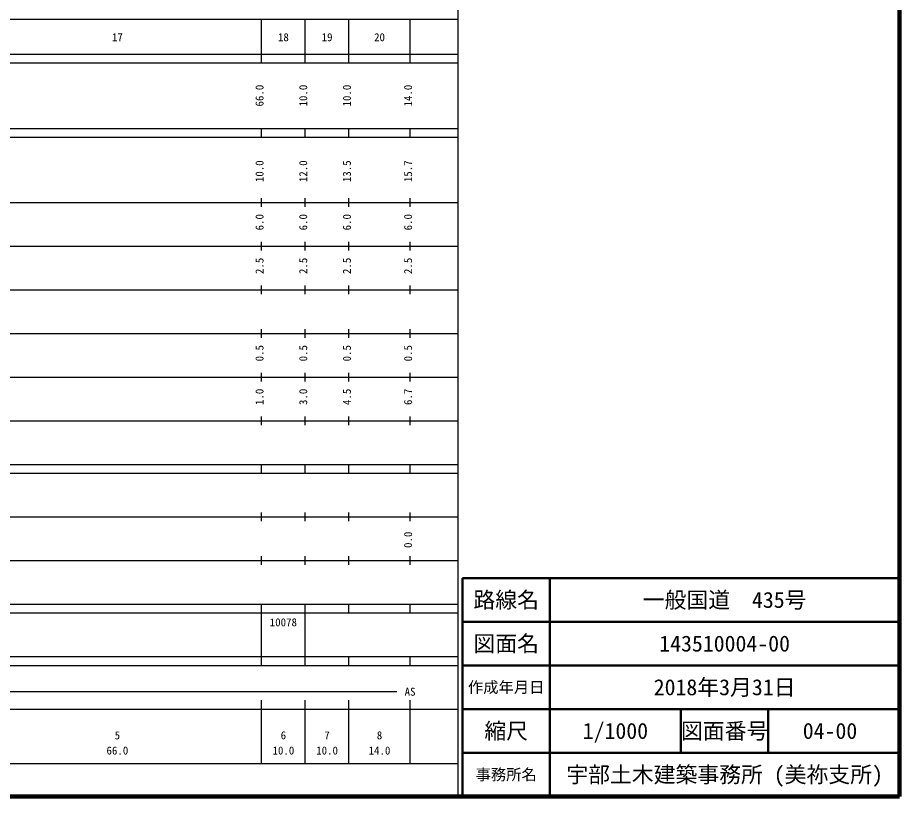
# Model space of a CAD drawing. Units: millimetres on the paper, enlarged 1000 times. Extents: x 40000 to 680000, y 20000 to 380000.
# Drawn here: x 478166 to 680000, y 20000 to 198357 of the extents above; entities that cross this region are included whole.
import ezdxf
from ezdxf.enums import TextEntityAlignment as Align

# ---------------------------------------------------------------- set-up
doc = ezdxf.new("R2010")
doc.units = ezdxf.units.MM
doc.header["$LTSCALE"] = 1000
for name, color, linetype, lineweight in [('S-TTL', 2, 'Continuous', 140), ('S-TTL-BAND', 7, 'Continuous', 25), ('S-TTL-FRAM', 2, 'Continuous', 50), ('S-TTL-LINE', 7, 'Continuous', 50)]:
    doc.layers.add(name, color=color, linetype=linetype, lineweight=lineweight)
doc.layers.add('S-TTL-TXT', color=7, linetype='Continuous')
doc.styles.add('ＭＳ ゴシック', font='')
doc.styles.get('ＭＳ ゴシック').set_extended_font_data('MS Gothic')

msp = doc.modelspace()

# ---------------------------------------------------------------- linework, layer by layer
at = {"layer": 'S-TTL'}
for p, q in [((680000, 20000), (680000, 380000)), ((40000, 20000), (680000, 20000))]:
    msp.add_line(p, q, dxfattribs=at)
at = {"layer": 'S-TTL-BAND'}
for p, q in [((579000, 20000), (579000, 370000)), ((68000, 198000), (579000, 198000)), ((534000, 188000), (534000, 198000)), ((544000, 188000), (544000, 198000)), ((554000, 188000), (554000, 198000)), ((568000, 188000), (568000, 198000)), ((40000, 190000), (579000, 190000)), ((40000, 188000), (579000, 188000)), ((40000, 173000), (579000, 173000)), ((534000, 171000), (534000, 173000)), ((544000, 171000), (544000, 173000)), ((554000, 171000), (554000, 173000)), ((568000, 171000), (568000, 173000)), ((40000, 171000), (579000, 171000)), ((40000, 156000), (579000, 156000)), ((534000, 155000), (534000, 157000)), ((544000, 155000), (544000, 157000)), ((554000, 155000), (554000, 157000)), ((568000, 155000), (568000, 157000)), ((46000, 146000), (579000, 146000)), ((534000, 145000), (534000, 147000)), ((544000, 145000), (544000, 147000)), ((554000, 145000), (554000, 147000)), ((568000, 145000), (568000, 147000)), ((52000, 136000), (579000, 136000)), ((534000, 135000), (534000, 137000)), ((544000, 135000), (544000, 137000)), ((554000, 135000), (554000, 137000)), ((568000, 135000), (568000, 137000)), ((46000, 126000), (579000, 126000)), ((534000, 125000), (534000, 127000)), ((544000, 125000), (544000, 127000)), ((554000, 125000), (554000, 127000)), ((568000, 125000), (568000, 127000)), ((52000, 116000), (579000, 116000)), ((534000, 115000), (534000, 117000)), ((544000, 115000), (544000, 117000)), ((554000, 115000), (554000, 117000)), ((568000, 115000), (568000, 117000)), ((534000, 105000), (534000, 107000)), ((544000, 105000), (544000, 107000)), ((554000, 105000), (554000, 107000)), ((568000, 105000), (568000, 107000)), ((46000, 106000), (579000, 106000)), ((40000, 96000), (579000, 96000)), ((534000, 94000), (534000, 96000)), ((544000, 94000), (544000, 96000)), ((554000, 94000), (554000, 96000)), ((568000, 94000), (568000, 96000)), ((40000, 94000), (579000, 94000)), ((534000, 83000), (534000, 85000)), ((544000, 83000), (544000, 85000)), ((554000, 83000), (554000, 85000)), ((568000, 83000), (568000, 85000)), ((49000, 84000), (579000, 84000)), ((534000, 73000), (534000, 75000)), ((544000, 73000), (544000, 75000)), ((554000, 73000), (554000, 75000)), ((568000, 73000), (568000, 75000)), ((40000, 74000), (579000, 74000)), ((40000, 64000), (579000, 64000)), ((534000, 62000), (534000, 64000)), ((544000, 62000), (544000, 64000)), ((554000, 62000), (554000, 64000)), ((568000, 62000), (568000, 64000)), ((40000, 62000), (579000, 62000)), ((534000, 52000), (534000, 62000)), ((544000, 52000), (544000, 62000)), ((40000, 52000), (579000, 52000)), ((534000, 50000), (534000, 52000)), ((544000, 50000), (544000, 52000)), ((554000, 50000), (554000, 52000)), ((568000, 50000), (568000, 52000)), ((40000, 50000), (579000, 50000)), ((71000, 44000), (565000, 44000)), ((534000, 27500), (534000, 42000)), ((544000, 27500), (544000, 42000)), ((554000, 27500), (554000, 42000)), ((568000, 27500), (568000, 42000)), ((40000, 40000), (579000, 40000)), ((68000, 27500), (579000, 27500))]:
    msp.add_line(p, q, dxfattribs=at)
at = {"layer": 'S-TTL-FRAM'}
for p, q in [((680000, 70000), (580000, 70000)), ((580000, 70000), (580000, 20000))]:
    msp.add_line(p, q, dxfattribs=at)
at = {"layer": 'S-TTL-LINE'}
for p, q in [((600000, 70000), (600000, 20000)), ((680000, 60000), (580000, 60000)), ((680000, 50000), (580000, 50000)), ((680000, 40000), (580000, 40000)), ((630000, 40000), (630000, 30000)), ((650000, 40000), (650000, 30000)), ((680000, 30000), (580000, 30000))]:
    msp.add_line(p, q, dxfattribs=at)

# ---------------------------------------------------------------- texts
at = {"layer": 'S-TTL-BAND', "style": 'ＭＳ ゴシック'}
for s, p in [('17', (501000, 192405)), ('18', (539000, 192405)), ('19', (549000, 192405)), ('20', (561000, 192405)), ('AS', (568000, 42500)), ('5', (501000, 32523)), ('6', (539000, 32523)), ('7', (549000, 32523)), ('8', (561000, 32523)), ('66.0', (501000, 29033)), ('10.0', (539000, 29033)), ('10.0', (549000, 29033)), ('14.0', (561000, 29033))]:
    msp.add_text(s, height=1833, dxfattribs=at).set_placement(p, align=Align.BOTTOM_CENTER)
for s, p in [('66.0', (535000, 180500)), ('10.0', (545000, 180500)), ('10.0', (555000, 180500)), ('14.0', (569000, 180500)), ('10.0', (535000, 163174)), ('12.0', (545000, 163174)), ('13.5', (555000, 163174)), ('15.7', (569000, 163174)), ('6.0', (535000, 151500)), ('6.0', (545000, 151500)), ('6.0', (555000, 151500)), ('6.0', (569000, 151500)), ('2.5', (535000, 141500)), ('2.5', (545000, 141500)), ('2.5', (555000, 141500)), ('2.5', (569000, 141500)), ('0.5', (535000, 121500)), ('0.5', (545000, 121500)), ('0.5', (555000, 121500)), ('0.5', (569000, 121500)), ('1.0', (535000, 111500)), ('3.0', (545000, 111500)), ('4.5', (555000, 111500)), ('6.7', (569000, 111500)), ('0.0', (569000, 78764))]:
    msp.add_text(s, height=1833, rotation=90, dxfattribs=at).set_placement(p, align=Align.BOTTOM_CENTER)
msp.add_text('10078', height=1833, dxfattribs=at).set_placement((535875, 58405), align=Align.BOTTOM_LEFT)
at = {"layer": 'S-TTL-TXT', "style": 'ＭＳ ゴシック'}
for s, height, p in [('路線名', 3666, (590000, 65000)), ('路線名', 3666, (590000, 65000)), ('一般国道\u3000435号', 3666, (640000, 65000)), ('図面名', 3666, (590000, 55000)), ('図面名', 3666, (590000, 55000)), ('143510004-00', 3666, (640000, 55000)), ('作成年月日', 2566, (590000, 45000)), ('作成年月日', 2566, (590000, 45000)), ('2018年3月31日', 3666, (640000, 45000)), ('縮尺', 3666, (590000, 35000)), ('縮尺', 3666, (590000, 35000)), ('1/1000', 3666, (615000, 35000)), ('図面番号', 3666, (640000, 35000)), ('図面番号', 3666, (640000, 35000)), ('04-00', 3666, (664125, 35000)), ('事務所名', 2566, (590000, 25000)), ('事務所名', 2566, (590000, 25000)), ('宇部土木建築事務所 (美祢支所)', 3666, (640000, 25000))]:
    msp.add_text(s, height=height, dxfattribs=at).set_placement(p, align=Align.MIDDLE_CENTER)

doc.saveas('drawing.dxf')
